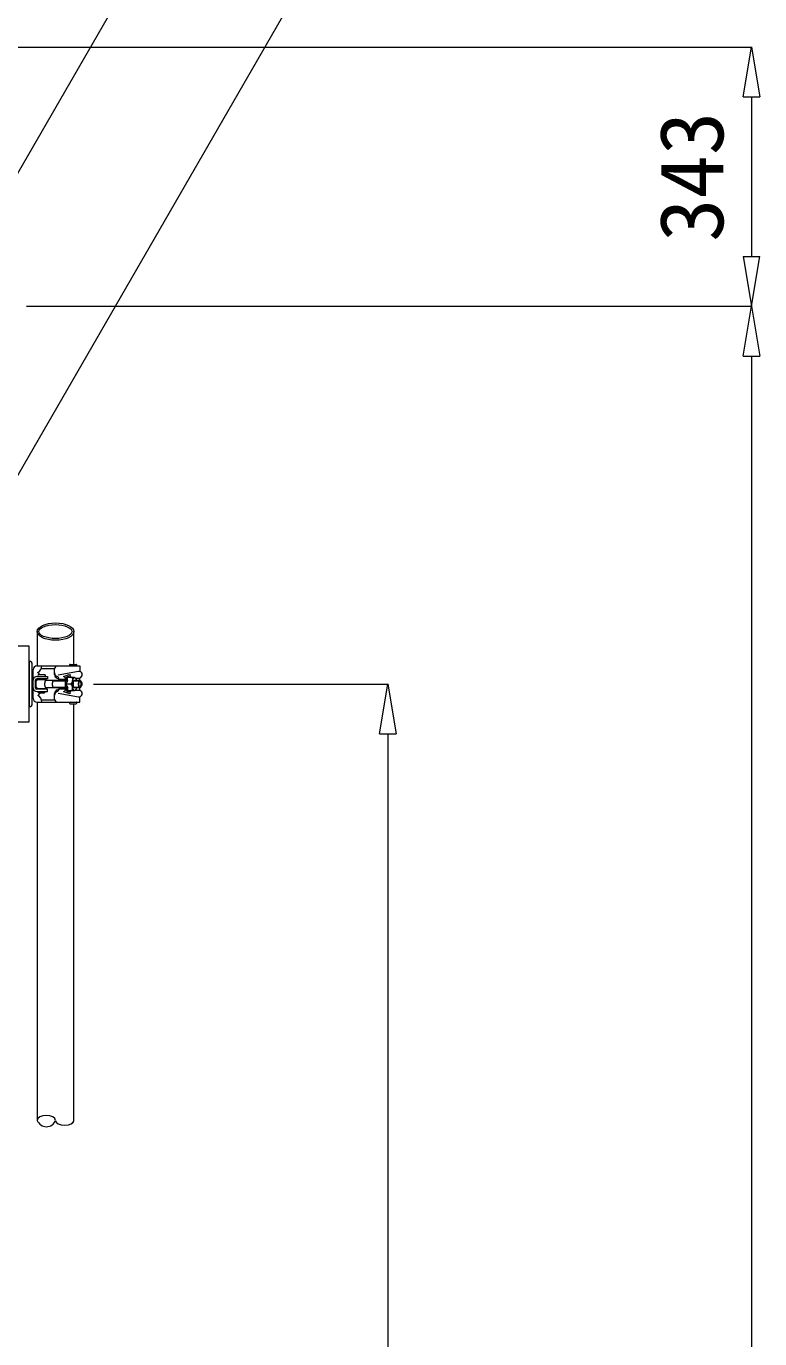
# Model space of a CAD drawing. Units: millimetres, scale not verified. Extents: x -12090 to 12090, y -18325 to 18325.
# Drawn here: x 2800 to 3771, y 8801 to 10537 of the extents above; entities that cross this region are included whole.
import ezdxf
from ezdxf.enums import TextEntityAlignment as Align

# ---------------------------------------------------------------- set-up
doc = ezdxf.new("R2010")
doc.units = ezdxf.units.MM
doc.header["$LTSCALE"] = 90
for name, color, linetype, lineweight in [('0-B_寸法', 134, 'Continuous', 18), ('0-F_単管ｸﾗﾝﾌﾟ', 134, 'Continuous', 18), ('1-B_文字', 134, 'Continuous', 18)]:
    doc.layers.add(name, color=color, linetype=linetype, lineweight=lineweight)
doc.styles.add('ＭＳ ゴシック', font='')
doc.styles.get('ＭＳ ゴシック').set_extended_font_data('MS Gothic')

msp = doc.modelspace()

# ---------------------------------------------------------------- linework, layer by layer
at = {"layer": '0-B_寸法'}
for p, q in [((1106.81, 10510), (3760.8, 10510)), ((3748.81, 10444), (3759.8, 10510)), ((3759.8, 10510), (3770.81, 10444)), ((3748.81, 10444), (3770.81, 10444)), ((3759.8, 10444), (3759.8, 10233)), ((3748.81, 10233), (3759.8, 10167)), ((3748.81, 10233), (3770.81, 10233)), ((3759.8, 10167), (3770.81, 10233)), ((2800.81, 10167), (3760.8, 10167)), ((2800.81, 10167), (3760.8, 10167)), ((3748.81, 10101), (3759.8, 10167)), ((3759.8, 10167), (3770.81, 10101)), ((3748.81, 10101), (3770.81, 10101)), ((3759.8, 10101), (3759.8, 5733)), ((2889.26, 9667), (3279.81, 9667)), ((3267.81, 9601), (3278.81, 9667)), ((3278.81, 9667), (3289.81, 9601)), ((3267.81, 9601), (3289.81, 9601)), ((3278.81, 9601), (3278.81, 5733))]:
    msp.add_line(p, q, dxfattribs=at)
at = {"layer": '0-F_単管ｸﾗﾝﾌﾟ'}
for p, q in [((2814.83, 9736.45), (2814.83, 9691.01)), ((2863.43, 9693), (2863.43, 9736.45)), ((2804.31, 9697), (2804.31, 9637)), ((2808.31, 9641), (2808.31, 9693)), ((2858.29, 9693), (2866.3, 9693)), ((2809.31, 9648.01), (2809.31, 9685.99)), ((2815.42, 9682.1), (2818.01, 9679.52)), ((2820.33, 9687.8), (2837.79, 9687.8)), ((2837.79, 9679.54), (2837.79, 9687.01)), ((2841.08, 9677.04), (2841.16, 9677.01)), ((2849.7, 9677.01), (2857.2, 9679.68)), ((2858.4, 9678.01), (2858.4, 9680.09)), ((2865.33, 9675.01), (2871.48, 9675.01)), ((2871.3, 9672), (2871.3, 9675.01)), ((2812.52, 9662.01), (2812.52, 9672)), ((2813.53, 9663), (2813.53, 9671)), ((2815.52, 9661), (2825.51, 9661)), ((2817.51, 9673.01), (2817.51, 9673.79)), ((2817.51, 9660.2), (2817.51, 9661)), ((2823.52, 9673.01), (2823.52, 9673.79)), ((2823.52, 9660.2), (2823.52, 9661)), ((2835.92, 9671.31), (2852.14, 9671.31)), ((2835.92, 9662.72), (2852.14, 9662.72)), ((2841.08, 9656.97), (2841.16, 9656.99)), ((2849.7, 9656.99), (2857.31, 9654.3)), ((2863.41, 9671.31), (2870.39, 9671.31)), ((2863.41, 9662.72), (2870.39, 9662.72)), ((2865.33, 9659.01), (2871.48, 9659.01)), ((2814.83, 9643.01), (2814.83, 9089.65)), ((2815.42, 9651.91), (2819.02, 9655.51)), ((2817.02, 9655.51), (2824.01, 9655.51)), ((2820.33, 9646.22), (2837.79, 9646.22)), ((2820.85, 9643), (2820.85, 9643.05)), ((2837.79, 9647.02), (2837.79, 9654.49)), ((2858.29, 9641.02), (2866.3, 9641.02)), ((2858.4, 9653.93), (2858.4, 9656.01)), ((2863.43, 9089.65), (2863.43, 9641.02))]:
    msp.add_line(p, q, dxfattribs=at)
for points in [[(2804.31, 9717), (2762.31, 9717), (2762.31, 9617), (2804.31, 9617)], [(2809.31, 9678.5), (2808.31, 9678.5), (2808.31, 9655.5), (2809.31, 9655.5)], [(2837.87, 9687.01), (2837.87, 9687), (2837.87, 9686.99), (2837.87, 9687)], [(2809.39, 9672.01), (2809.39, 9671.99), (2809.39, 9671.99), (2809.39, 9671.98), (2809.39, 9671.99), (2809.39, 9671.99)], [(2820.85, 9643), (2820.85, 9642.97), (2820.85, 9642.95), (2820.85, 9642.93), (2820.85, 9642.92), (2820.85, 9642.93), (2820.85, 9642.95), (2820.85, 9642.98)], [(2837.87, 9654.49), (2837.87, 9654.47), (2837.87, 9654.46), (2837.87, 9654.45), (2837.87, 9654.46), (2837.87, 9654.47)], [(2837.87, 9652.27), (2837.87, 9652.25), (2837.87, 9652.24), (2837.87, 9652.23), (2837.87, 9652.24), (2837.87, 9652.25)]]:
    msp.add_lwpolyline(points, close=True, dxfattribs=at)
for points in [[(2866.3, 9693), (2866.31, 9693), (2866.32, 9693), (2866.33, 9693)], [(2809.39, 9686), (2809.39, 9685.98), (2809.39, 9685.97), (2809.39, 9685.98), (2809.39, 9685.99), (2809.39, 9686.01), (2809.39, 9686.02), (2809.39, 9686.04)], [(2814.31, 9691.01), (2871.3, 9691.01), (2871.3, 9684)], [(2814.31, 9677.01), (2828.51, 9677.01), (2828.51, 9673.79), (2814.31, 9673.79)], [(2816.78, 9679.52), (2824.26, 9679.52), (2825.14, 9679.15), (2825.51, 9678.26), (2825.14, 9677.38), (2824.26, 9677.01)], [(2837.87, 9687.01), (2837.87, 9687.02), (2837.87, 9687.03), (2837.87, 9687.05)], [(2841.08, 9674.82), (2842.15, 9674.43), (2842.52, 9674.21), (2842.81, 9673.51), (2842.81, 9673.26), (2852.33, 9673.26)], [(2842.69, 9679), (2869.44, 9684), (2871.48, 9684)], [(2852.64, 9667.01), (2853.17, 9667.68), (2853.69, 9668.37), (2854.16, 9669.07), (2854.55, 9669.79), (2854.86, 9670.5), (2855.07, 9671.25), (2855.12, 9671.92), (2855.09, 9672.62), (2855.01, 9673.34), (2854.86, 9674.04), (2854.67, 9674.78), (2854.47, 9675.5), (2854.76, 9675.9), (2855.04, 9676.22), (2855.33, 9676.47), (2855.65, 9676.66), (2855.97, 9676.78), (2856.28, 9676.8), (2855.28, 9676.8), (2854.96, 9676.75), (2854.63, 9676.66), (2854.32, 9676.47), (2854.03, 9676.22), (2853.73, 9675.9), (2853.46, 9675.49), (2853.2, 9675.03), (2852.95, 9674.51), (2852.7, 9673.94), (2852.5, 9673.3), (2852.31, 9672.62), (2852.13, 9671.9), (2851.98, 9671.14), (2851.86, 9670.36), (2851.78, 9669.54), (2851.7, 9668.72), (2851.65, 9667.85), (2851.65, 9667.01), (2851.65, 9666.14), (2851.7, 9665.3)], [(2860.97, 9675.5), (2861.17, 9674.78), (2861.34, 9674.04), (2861.51, 9673.34), (2861.59, 9672.62), (2861.63, 9671.92), (2861.54, 9671.25), (2861.36, 9670.5), (2861.05, 9669.79), (2860.66, 9669.07), (2860.19, 9668.37), (2859.68, 9667.68), (2859.14, 9667.01), (2852.64, 9667.01), (2853.17, 9666.33), (2853.69, 9665.63), (2854.16, 9664.93), (2854.55, 9664.23), (2854.86, 9663.52), (2855.07, 9662.75), (2855.12, 9662.08), (2855.09, 9661.39), (2855.01, 9660.68), (2854.86, 9659.95), (2854.67, 9659.23), (2854.47, 9658.52), (2864.26, 9658.52), (2863.99, 9658.53), (2863.73, 9658.64), (2863.46, 9658.81), (2863.19, 9659.02), (2862.95, 9659.3), (2862.69, 9659.65), (2862.48, 9660.03), (2862.24, 9660.48), (2862.04, 9661), (2861.86, 9661.54), (2861.68, 9662.14)], [(2861.68, 9671.89), (2861.86, 9672.46), (2862.04, 9673.01), (2862.24, 9673.51), (2862.48, 9673.96), (2862.69, 9674.37), (2862.95, 9674.7), (2863.19, 9674.99), (2863.46, 9675.22), (2863.73, 9675.38), (2863.99, 9675.46), (2864.26, 9675.5), (2854.47, 9675.5), (2854.21, 9675.05), (2853.95, 9674.53), (2853.71, 9673.96), (2853.5, 9673.33), (2853.3, 9672.64), (2853.13, 9671.92), (2852.99, 9671.17), (2852.86, 9670.38), (2852.77, 9669.56), (2852.7, 9668.74), (2852.66, 9667.89), (2852.64, 9667.03), (2852.66, 9666.19), (2852.7, 9665.33), (2852.77, 9664.51), (2852.86, 9663.68), (2852.99, 9662.9), (2853.13, 9662.14), (2853.3, 9661.42), (2853.49, 9660.74), (2853.71, 9660.11), (2853.94, 9659.52), (2854.18, 9658.99), (2854.45, 9658.53), (2854.74, 9658.14), (2855.03, 9657.82), (2855.31, 9657.55)], [(2856.28, 9676.8), (2856.59, 9676.75), (2856.91, 9676.66), (2857.23, 9676.47), (2857.52, 9676.2), (2857.81, 9675.87), (2858.07, 9675.5)], [(2864.26, 9675.5), (2864.55, 9675.46), (2864.82, 9675.38), (2865.09, 9675.22), (2865.35, 9674.99), (2865.6, 9674.7), (2865.84, 9674.37), (2866.07, 9673.96), (2866.3, 9673.51), (2866.5, 9673.01), (2866.68, 9672.46), (2866.81, 9672)], [(2866.33, 9691.08), (2866.32, 9691.08), (2866.31, 9691.08), (2866.3, 9691.08)], [(2874.29, 9679.55), (2874.29, 9679.52), (2874.29, 9679.51), (2874.29, 9679.49), (2874.29, 9679.48), (2874.29, 9679.47), (2874.29, 9679.48), (2874.29, 9679.49), (2874.29, 9679.51)], [(2809.39, 9672.01), (2809.39, 9672.03), (2809.39, 9672.05)], [(2812.6, 9672.04), (2812.6, 9672.03), (2812.6, 9672.02), (2812.6, 9672.01), (2812.6, 9672), (2812.6, 9672.01)], [(2813.61, 9671), (2813.61, 9671), (2813.61, 9671.01), (2813.61, 9671.02), (2813.61, 9671.03), (2813.61, 9671.04), (2813.61, 9671.05)], [(2814.31, 9657.02), (2828.51, 9657.02), (2828.51, 9660.2), (2814.31, 9660.2)], [(2815.52, 9673.01), (2825.51, 9673.01), (2825.52, 9673.01), (2825.53, 9673.01), (2825.54, 9673.01), (2825.55, 9673.01)], [(2852.14, 9662.01), (2826.67, 9662.01), (2826.52, 9662.03), (2826.38, 9662.09), (2826.23, 9662.17), (2826.09, 9662.3), (2825.95, 9662.48), (2825.82, 9662.67), (2825.7, 9662.92), (2825.59, 9663.18), (2825.47, 9663.47), (2825.37, 9663.8), (2825.29, 9664.13), (2825.21, 9664.51), (2825.14, 9664.89), (2825.08, 9665.3), (2825.05, 9665.71), (2825.02, 9666.14), (2825, 9666.58), (2824.97, 9667.01), (2825, 9667.44), (2825.02, 9667.87), (2825.05, 9668.3), (2825.08, 9668.72), (2825.14, 9669.13), (2825.21, 9669.5), (2825.29, 9669.87), (2825.37, 9670.21), (2825.47, 9670.55), (2825.59, 9670.83), (2825.7, 9671.1), (2825.82, 9671.33), (2825.95, 9671.53), (2826.09, 9671.7), (2826.23, 9671.84), (2826.38, 9671.92), (2826.52, 9671.99), (2826.67, 9672), (2852.14, 9672)], [(2825.55, 9661.09), (2825.54, 9661.09), (2825.53, 9661.09), (2825.52, 9661.09), (2825.51, 9661.09)], [(2836.78, 9662.01), (2836.64, 9662.03), (2836.49, 9662.09), (2836.35, 9662.17), (2836.21, 9662.3), (2836.06, 9662.48), (2835.95, 9662.67), (2835.82, 9662.92), (2835.71, 9663.18), (2835.59, 9663.47), (2835.49, 9663.8), (2835.41, 9664.13), (2835.32, 9664.51), (2835.26, 9664.89), (2835.2, 9665.3), (2835.16, 9665.71), (2835.14, 9666.14), (2835.12, 9666.58), (2835.1, 9667.01), (2835.12, 9667.44), (2835.14, 9667.87), (2835.16, 9668.3), (2835.2, 9668.72), (2835.26, 9669.13), (2835.32, 9669.5), (2835.41, 9669.87), (2835.49, 9670.21), (2835.59, 9670.55), (2835.71, 9670.83), (2835.82, 9671.1), (2835.95, 9671.33), (2836.06, 9671.53), (2836.21, 9671.7), (2836.35, 9671.84), (2836.49, 9671.92), (2836.64, 9671.99), (2836.78, 9672)], [(2841.08, 9659.18), (2842.15, 9659.57), (2842.52, 9659.81), (2842.81, 9660.51), (2842.81, 9660.76), (2852.33, 9660.76)], [(2843.8, 9673.29), (2843.8, 9673.27), (2843.8, 9673.26), (2843.8, 9673.25), (2843.8, 9673.24), (2843.8, 9673.23), (2843.8, 9673.24), (2843.8, 9673.25), (2843.8, 9673.25)], [(2851.7, 9665.3), (2851.78, 9664.48), (2851.86, 9663.66), (2851.98, 9662.88), (2852.13, 9662.11), (2852.31, 9661.39), (2852.5, 9660.72), (2852.7, 9660.08), (2852.95, 9659.5), (2853.2, 9658.99), (2853.46, 9658.52), (2853.73, 9658.12), (2854.03, 9657.79), (2854.32, 9657.55), (2854.63, 9657.36), (2854.96, 9657.23), (2855.28, 9657.2), (2856.28, 9657.2)], [(2852.33, 9673.29), (2852.33, 9673.27), (2852.33, 9673.26), (2852.33, 9673.25), (2852.33, 9673.24), (2852.33, 9673.23), (2852.33, 9673.24), (2852.33, 9673.25), (2852.33, 9673.25)], [(2855.31, 9657.55), (2855.62, 9657.36), (2855.95, 9657.23), (2856.26, 9657.2), (2856.57, 9657.23), (2856.9, 9657.34), (2857.2, 9657.53), (2857.49, 9657.79), (2857.81, 9658.12), (2858.07, 9658.52)], [(2860.97, 9658.52), (2861.17, 9659.23), (2861.34, 9659.95), (2861.51, 9660.68), (2861.59, 9661.39), (2861.63, 9662.08), (2861.54, 9662.75), (2861.36, 9663.52), (2861.05, 9664.23), (2860.66, 9664.93), (2860.19, 9665.63), (2859.68, 9666.33), (2859.14, 9667.01)], [(2861.63, 9662.08), (2861.54, 9662.75), (2861.42, 9663.41), (2861.32, 9664.11), (2861.24, 9664.8), (2861.17, 9665.53), (2861.14, 9666.27), (2861.14, 9667.01), (2861.14, 9667.75), (2861.17, 9668.49), (2861.24, 9669.21), (2861.32, 9669.92), (2861.42, 9670.59)], [(2861.36, 9670.5), (2861.54, 9671.25), (2861.63, 9671.92)], [(2871.23, 9659.01), (2871.23, 9662.01), (2864.26, 9662.01), (2864.11, 9662.03), (2863.97, 9662.09), (2863.83, 9662.17), (2863.7, 9662.3), (2863.56, 9662.48), (2863.44, 9662.67), (2863.31, 9662.92), (2863.19, 9663.18), (2863.09, 9663.47), (2862.98, 9663.8), (2862.9, 9664.13), (2862.82, 9664.51), (2862.76, 9664.89), (2862.69, 9665.3), (2862.66, 9665.71), (2862.61, 9666.14), (2862.59, 9666.58), (2862.59, 9667.01), (2862.59, 9667.44), (2862.61, 9667.87), (2862.66, 9668.3), (2862.69, 9668.72), (2862.76, 9669.13), (2862.82, 9669.5), (2862.9, 9669.87), (2862.98, 9670.21), (2863.09, 9670.55), (2863.19, 9670.83), (2863.31, 9671.1), (2863.44, 9671.33), (2863.56, 9671.53), (2863.7, 9671.7), (2863.83, 9671.84), (2863.97, 9671.92), (2864.11, 9671.99), (2864.26, 9672), (2864.28, 9672)], [(2864.26, 9672), (2871.23, 9672), (2871.4, 9671.99), (2871.54, 9671.92), (2871.68, 9671.84), (2871.81, 9671.7), (2871.95, 9671.53), (2872.08, 9671.33), (2872.2, 9671.1), (2872.32, 9670.83), (2872.42, 9670.55), (2872.53, 9670.21), (2872.61, 9669.87), (2872.69, 9669.5), (2872.76, 9669.13), (2872.82, 9668.72), (2872.85, 9668.3), (2872.9, 9667.87), (2872.92, 9667.44), (2872.92, 9667.01), (2872.92, 9666.58), (2872.9, 9666.14), (2872.85, 9665.71), (2872.82, 9665.3), (2872.76, 9664.89), (2872.69, 9664.51), (2872.61, 9664.13), (2872.53, 9663.8), (2872.42, 9663.47), (2872.32, 9663.18), (2872.2, 9662.92), (2872.08, 9662.67), (2871.95, 9662.48), (2871.81, 9662.3), (2871.68, 9662.17), (2871.54, 9662.09), (2871.4, 9662.03), (2871.23, 9662.01), (2871.09, 9662.03), (2870.95, 9662.09)], [(2866.81, 9662.01), (2866.64, 9661.44), (2866.46, 9660.9), (2866.26, 9660.4), (2866.02, 9659.95), (2865.78, 9659.57), (2865.56, 9659.23), (2865.28, 9658.97), (2865.01, 9658.76), (2864.75, 9658.62), (2864.48, 9658.53), (2864.26, 9658.52)], [(2870.95, 9662.09), (2870.8, 9662.17), (2870.68, 9662.3), (2870.53, 9662.48), (2870.41, 9662.67), (2870.29, 9662.92), (2870.16, 9663.18), (2870.06, 9663.47), (2869.96, 9663.8), (2869.88, 9664.13), (2869.79, 9664.51), (2869.73, 9664.89), (2869.67, 9665.3), (2869.63, 9665.71), (2869.59, 9666.14), (2869.57, 9666.58), (2869.57, 9667.01), (2869.57, 9667.44), (2869.59, 9667.87), (2869.63, 9668.3), (2869.67, 9668.72), (2869.73, 9669.13), (2869.79, 9669.5), (2869.88, 9669.87), (2869.96, 9670.21), (2870.06, 9670.55), (2870.16, 9670.83), (2870.29, 9671.1), (2870.41, 9671.33), (2870.53, 9671.53), (2870.68, 9671.7), (2870.8, 9671.84), (2870.95, 9671.92), (2871.09, 9671.99), (2871.23, 9672)], [(2871.23, 9663), (2871.13, 9663.02), (2871.03, 9663.06), (2870.92, 9663.14), (2870.82, 9663.25), (2870.71, 9663.39), (2870.61, 9663.53), (2870.53, 9663.74), (2870.42, 9663.95), (2870.37, 9664.17), (2870.29, 9664.43), (2870.22, 9664.7), (2870.16, 9665.01), (2870.1, 9665.33), (2870.06, 9665.63), (2870.04, 9665.98), (2870.02, 9666.31), (2870, 9666.66), (2870, 9667.01), (2870, 9667.36), (2870.02, 9667.71), (2870.04, 9668.04), (2870.06, 9668.37), (2870.1, 9668.7), (2870.16, 9669.01), (2870.22, 9669.29), (2870.29, 9669.58), (2870.37, 9669.82), (2870.42, 9670.08), (2870.53, 9670.28), (2870.61, 9670.46), (2870.71, 9670.63), (2870.82, 9670.77), (2870.92, 9670.88), (2871.03, 9670.94), (2871.13, 9671), (2871.23, 9671), (2871.35, 9671), (2871.46, 9670.94), (2871.56, 9670.88)], [(2871.56, 9670.88), (2871.67, 9670.77), (2871.76, 9670.63), (2871.87, 9670.46), (2871.95, 9670.28), (2872.05, 9670.08), (2872.12, 9669.82), (2872.2, 9669.58), (2872.26, 9669.29), (2872.32, 9669.01), (2872.38, 9668.7), (2872.42, 9668.37), (2872.45, 9668.04), (2872.47, 9667.71), (2872.49, 9667.36), (2872.49, 9667.01), (2872.49, 9666.66), (2872.47, 9666.31), (2872.45, 9665.98), (2872.42, 9665.63), (2872.38, 9665.33), (2872.32, 9665.01), (2872.26, 9664.7), (2872.2, 9664.43), (2872.12, 9664.17), (2872.05, 9663.95), (2871.95, 9663.74), (2871.87, 9663.53), (2871.76, 9663.39), (2871.67, 9663.25), (2871.56, 9663.14), (2871.46, 9663.06), (2871.35, 9663.02), (2871.23, 9663)], [(2874.29, 9667.05), (2874.29, 9667.03), (2874.29, 9667.02), (2874.29, 9667), (2874.29, 9666.99), (2874.29, 9666.98), (2874.29, 9666.99), (2874.29, 9667), (2874.29, 9667.01)], [(2814.31, 9643.01), (2871.3, 9643.01), (2871.3, 9650)], [(2824.06, 9655.6), (2824.05, 9655.6), (2824.04, 9655.6), (2824.03, 9655.6), (2824.02, 9655.6), (2824.01, 9655.6)], [(2837.87, 9654.49), (2837.87, 9654.51), (2837.87, 9654.52)], [(2837.87, 9652.27), (2837.87, 9652.28), (2837.87, 9652.3)], [(2842.69, 9655.02), (2869.44, 9650), (2871.48, 9650)], [(2858.47, 9656.01), (2858.47, 9656.02), (2858.47, 9656.03), (2858.47, 9656.04), (2858.47, 9656.05)], [(2858.47, 9656.01), (2858.47, 9656), (2858.47, 9656.01)], [(2866.3, 9643.01), (2866.31, 9643.01), (2866.32, 9643.01), (2866.33, 9643.01)], [(2866.33, 9641.1), (2866.32, 9641.1), (2866.31, 9641.1), (2866.3, 9641.1)], [(2874.29, 9654.54), (2874.29, 9654.52), (2874.29, 9654.51), (2874.29, 9654.5), (2874.29, 9654.48), (2874.29, 9654.47), (2874.29, 9654.48), (2874.29, 9654.49), (2874.29, 9654.5)]]:
    msp.add_lwpolyline(points, dxfattribs=at)
for centre, radius, start, end in [((2804.31, 9693), 4, 0, 90), ((2858.35, 9692.05), 0.954, 92.95572, 267.10428), ((2866.33, 9692.05), 0.954, 269.87574, 90.12426), ((2814.35, 9686.05), 4.97, 90.52478, 180.04289), ((2814.34, 9672.05), 4.96, 90.45764, 179.98446), ((2810.89, 9691.04), 9.96, 296.87989, 359.81463), ((2816.81, 9678.3), 1.22, 91.89979, 268.35583), ((2841.82, 9687.05), 3.96, 90.65204, 179.98194), ((2842.82, 9681.78), 4.95, 180.29683, 249.75076), ((2842.83, 9679.57), 4.96, 180.44756, 249.84429), ((2839.85, 9673.29), 3.94, 0.06386, 70.58179), ((2848.36, 9673.26), 3.98, 359.97406, 70.27774), ((2861.42, 9678.04), 2.95, 180.65489, 236.22279), ((2869.34, 9679.55), 4.97, 295.34006, 359.63611), ((2869.34, 9679.52), 4.97, 0.23078, 64.39409), ((2814.34, 9662.05), 4.96, 180.42779, 269.57202), ((2814.35, 9672.04), 1.75, 91.59511, 180.02347), ((2814.35, 9662.04), 1.75, 180.92583, 268.34932), ((2815.57, 9671.05), 1.96, 91.36966, 180.0774), ((2815.57, 9663.05), 1.96, 181.34025, 268.65924), ((2817.06, 9657.05), 1.46, 181.45368, 268.54566), ((2824.06, 9657.05), 1.46, 269.91434, 358.34855), ((2825.55, 9671.07), 1.95, 29.10685, 89.99425), ((2825.56, 9663.03), 1.94, 269.96524, 328.71476), ((2842.83, 9654.53), 4.96, 110.63397, 180.15011), ((2839.85, 9660.8), 3.95, 289.02678, 359.37181), ((2848.37, 9660.81), 3.96, 289.12131, 359.35749), ((2861.44, 9656.05), 2.97, 124.67825, 179.96351), ((2869.35, 9654.54), 4.94, 0.03317, 64.52849), ((2869.84, 9667.04), 4.46, 304.31848, 359.50968), ((2869.83, 9667.04), 4.47, 0.00987, 55.14215), ((2804.31, 9641), 4, 270, 360), ((2814.34, 9648.05), 4.96, 180.42778, 269.57203), ((2810.9, 9643.05), 9.95, 359.99831, 62.98896), ((2841.82, 9647.05), 3.96, 180.49669, 269.34425), ((2842.83, 9652.3), 4.96, 110.47998, 179.99695), ((2858.35, 9642.05), 0.963, 92.88533, 266.89283), ((2866.33, 9642.05), 0.954, 269.87574, 90.12426), ((2869.34, 9654.54), 4.95, 295.15733, 359.52842), ((2826.98, 9094.1), 12.93, 200.078, 339.922)]:
    msp.add_arc(centre, radius, start, end, dxfattribs=at)
msp.add_ellipse((2839.13, 9736.45), major_axis=(-24.3, 0), ratio=0.472425, dxfattribs=at)
for centre, major_axis, ratio, start_param, end_param in [((2838.84, 9736.45), (22, 0), 0.417269, 6.2831853, 12.5663706), ((2826.98, 9089.65), (-12.15, 0), 0.525605, 3.1415927, 6.2831853), ((2851.28, 9089.65), (12.15, 0), 0.525605, 3.1415927, 6.2831853), ((2851.28, 9089.65), (12.15, 0), 0.525605, 5.4904345, 6.2831853)]:
    msp.add_ellipse(centre, major_axis=major_axis, ratio=ratio, start_param=start_param, end_param=end_param, dxfattribs=at)
at = {"layer": '1-B_文字'}
for points in [[(2605.59, 10025.78), (3318.65, 11260.85), (3319.08, 11260.85)], [(2764.62, 9901.22), (3286.84, 10805.75), (3287.28, 10805.75)]]:
    msp.add_lwpolyline(points, dxfattribs=at)

# ---------------------------------------------------------------- texts
at = {"layer": '0-B_寸法', "style": 'ＭＳ ゴシック'}
msp.add_text('343', height=84.46, rotation=90, dxfattribs=at).set_placement((3747.92, 10252.1), align=Align.BOTTOM_LEFT)

doc.saveas('drawing.dxf')
